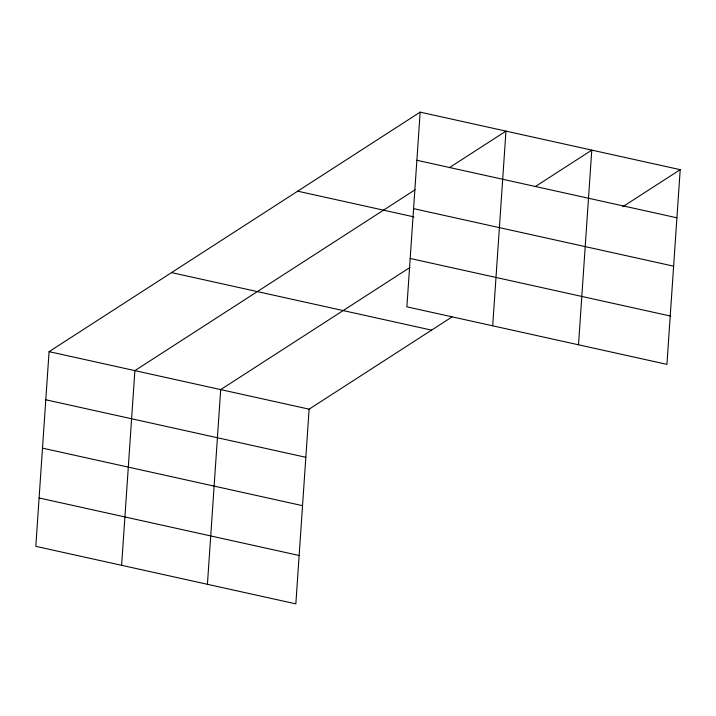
<?xml version="1.0" encoding="UTF-8"?>
<svg xmlns="http://www.w3.org/2000/svg" width="716" height="716" viewBox="0 0 716 716"><rect width="100%" height="100%" fill="white"/><g stroke="black" fill="none" stroke-linecap="round" stroke-linejoin="round"><path stroke-width="1.07" d="M420.158 112.144L406.885 306.833L666.927 364.355L680.2 169.665L420.158 112.144L49.073 351.645L35.8 546.335L295.842 603.857L309.115 409.167L451.984 316.955M121.613 565.318L134.885 370.628L415.056 189.803M207.425 584.301L220.698 389.611L409.955 267.462M492.697 325.816L505.97 131.126L449.38 167.651M578.51 344.799L591.783 150.109L535.192 186.634M622.678 206.79L680.2 169.665M416.873 160.277L676.915 217.798M413.58 208.642L673.622 266.164M297.704 191.181L413.929 216.885M410.179 258.467L670.221 315.998M171.527 272.608L431.569 330.13M49.073 351.645L309.115 409.167M45.788 399.779L305.83 457.3M42.495 448.144L302.537 505.666M39.094 497.969L299.136 555.491"/></g></svg>
